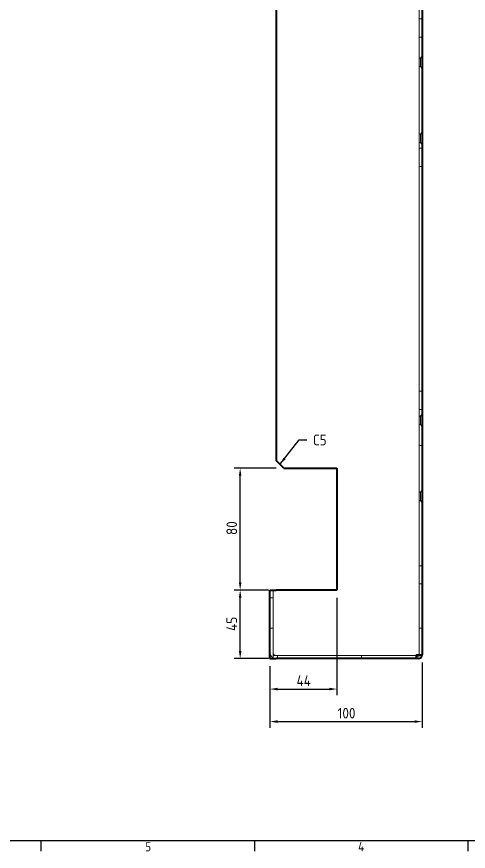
# Model space of a CAD drawing. Header units: millimetres. Extents: x 0 to 1682, y 0 to 1188.
# Drawn here: x 965 to 1262, y 33 to 581 of the extents above; entities that cross this region are included whole.
import ezdxf

# ---------------------------------------------------------------- set-up
doc = ezdxf.new("R2010")
doc.units = ezdxf.units.MM
doc.header["$LTSCALE"] = 2
doc.linetypes.add('DASHED', pattern=[0.2067, 0.1654, -0.0413])
doc.layers.get('0').update_dxf_attribs({"color": 3, "lineweight": 25, "true_color": 0x00ff00})
for name, color, linetype, lineweight, true_color in [('가려진 것(ISO)', 2, 'DASHED', 18, 0xffff00), ('가시적인 것(ISO)', 3, 'Continuous', 40, 0x00ff00), ('기호(ISO)', 5, 'Continuous', 25, 0x0000ff), ('치수(ISO)', 2, 'Continuous', 25, 0xffff00)]:
    doc.layers.add(name, color=color, linetype=linetype, lineweight=lineweight, true_color=true_color)
doc.layers.add('경계(ISO)', color=7, linetype='Continuous', lineweight=25)
doc.styles.add('문자 텍스트_PSTEK_POSCO', font='isocp.shx')
doc.styles.add('치수 텍스트_PSTEK_POSCO', font='isocp.shx')
doc.dimstyles.new('치수_PSTEK_POSCO', dxfattribs={"dimscale": 2, "dimtxt": 3.5, "dimasz": 2.5, "dimexe": 2, "dimexo": 2.5, "dimgap": 1, "dimtad": 1, "dimrnd": 1e-08, "dimdsep": 46, "dimtxsty": '치수 텍스트_PSTEK_POSCO', "dimcen": 0.09, "dimdle": 10, "dimclrd": 7, "dimclre": 7, "dimclrt": 2, "dimadec": 1, "dimazin": 2, "dimtfac": 1, "dimtmove": 0, "dimatfit": 3, "dimfxl": 1, "dimtolj": 1, "dimlwd": -1, "dimlwe": -1, "dimarcsym": 0})
doc.dimstyles.new('치수_PSTEK_POSCO$7', dxfattribs={"dimscale": 2, "dimtxt": 3.5, "dimasz": 2.5, "dimexe": 2, "dimexo": 2.5, "dimgap": 1, "dimtad": 1, "dimrnd": 1e-08, "dimdsep": 46, "dimtxsty": '치수 텍스트_PSTEK_POSCO', "dimcen": 0.09, "dimdle": 10, "dimclrd": 7, "dimclre": 7, "dimclrt": 2, "dimadec": 1, "dimazin": 2, "dimtfac": 1, "dimtmove": 0, "dimatfit": 3, "dimfxl": 1, "dimtolj": 1, "dimlwd": -1, "dimlwe": -1, "dimarcsym": 0})

# ---------------------------------------------------------------- blocks, each defined once
blk = doc.blocks.new('경계 Default Border')
at = {"layer": '경계(ISO)'}
for p, q in [((490.5833435058594, 20), (490.5833435058594, 16.59999966621399)), ((560.6666564941406, 20), (560.6666564941406, 16.59999966621399)), ((630.7500076293945, 20), (630.7500076293945, 16.59999966621399))]:
    blk.add_line(p, q, dxfattribs=at)
at = {"layer": '경계(ISO)', "flags": 128}
blk.add_lwpolyline([(20, 20), (20, 574.0000152587891), (820.9999847412109, 574.0000152587891), (820.9999847412109, 20), (20, 20)], dxfattribs=at)
at = {"layer": '경계(ISO)', "color": 2, "true_color": 0xffff00, "char_height": 3.00000011920929, "attachment_point": 7, "style": '문자 텍스트_PSTEK_POSCO'}
for s, insert in [('5', (524.7695394605598, 16.57139439638704)), ('4', (594.6818034641451, 16.59999988079071))]:
    blk.add_mtext(s, dxfattribs=dict(at, insert=insert))
blk = doc.blocks.new('*D67')
at = {"layer": 'Defpoints', "color": 0, "transparency": 16777216}
for p in [(1175.520833482791, 204.6416305118855), (1131.520833482779, 159.6416305118856), (1175.520833482791, 139.6416305118856)]:
    blk.add_point(p, dxfattribs=at)
at = {"layer": '치수(ISO)', "color": 7, "transparency": 16777216}
for p, q in [((1175.520833482791, 199.6416305118855), (1175.520833482791, 135.6416305118856)), ((1131.520833482779, 154.6416305118856), (1131.520833482779, 135.6416305118856)), ((1136.520833482779, 139.6416305118856), (1170.520833482791, 139.6416305118856))]:
    blk.add_line(p, q, dxfattribs=at)
for points in [[(1136.520833482779, 140.4749638452189), (1136.520833482779, 138.8082971785522), (1131.520833482779, 139.6416305118856)], [(1170.520833482791, 140.4749638452189), (1170.520833482791, 138.8082971785522), (1175.520833482791, 139.6416305118856)]]:
    blk.add_solid(points, dxfattribs=at)
at = {"layer": '치수(ISO)', "color": 2, "transparency": 16777216, "insert": (1148.970833482785, 145.1416305118856), "char_height": 7, "attachment_point": 4, "style": '치수 텍스트_PSTEK_POSCO'}
blk.add_mtext('\\A1;44', dxfattribs=at)
blk = doc.blocks.new('*D68')
at = {"layer": 'Defpoints', "color": 0, "transparency": 16777216}
for p in [(1111.93737833508, 204.6416305118856), (1135.52083348278, 204.6416305118856), (1135.52083348278, 159.6416305118856)]:
    blk.add_point(p, dxfattribs=at)
at = {"layer": '치수(ISO)', "color": 7, "transparency": 16777216}
for p, q in [((1130.52083348278, 204.6416305118856), (1107.93737833508, 204.6416305118856)), ((1111.93737833508, 164.6416305118856), (1111.93737833508, 199.6416305118856)), ((1130.52083348278, 159.6416305118856), (1107.93737833508, 159.6416305118856))]:
    blk.add_line(p, q, dxfattribs=at)
for points in [[(1111.104045001747, 199.6416305118856), (1112.770711668414, 199.6416305118856), (1111.93737833508, 204.6416305118856)], [(1111.104045001747, 164.6416305118856), (1112.770711668414, 164.6416305118856), (1111.93737833508, 159.6416305118856)]]:
    blk.add_solid(points, dxfattribs=at)
at = {"layer": '치수(ISO)', "color": 2, "transparency": 16777216, "insert": (1106.43737833508, 177.796655765055), "char_height": 7, "attachment_point": 4, "rotation": 90, "style": '치수 텍스트_PSTEK_POSCO'}
blk.add_mtext('\\A1;45', dxfattribs=at)
blk = doc.blocks.new('*D69')
at = {"layer": 'Defpoints', "color": 0, "transparency": 16777216}
for p in [(1111.93737833508, 284.6416305118855), (1140.52083348278, 284.6416305118855), (1135.52083348278, 204.6416305118856)]:
    blk.add_point(p, dxfattribs=at)
at = {"layer": '치수(ISO)', "color": 7, "transparency": 16777216}
for p, q in [((1135.52083348278, 284.6416305118855), (1107.93737833508, 284.6416305118855)), ((1111.93737833508, 209.6416305118856), (1111.93737833508, 279.6416305118855)), ((1130.52083348278, 204.6416305118856), (1107.93737833508, 204.6416305118856))]:
    blk.add_line(p, q, dxfattribs=at)
for points in [[(1111.104045001747, 279.6416305118855), (1112.770711668414, 279.6416305118855), (1111.93737833508, 284.6416305118855)], [(1111.104045001747, 209.6416305118856), (1112.770711668414, 209.6416305118856), (1111.93737833508, 204.6416305118856)]]:
    blk.add_solid(points, dxfattribs=at)
at = {"layer": '치수(ISO)', "color": 2, "transparency": 16777216, "insert": (1106.43737833508, 240.7888746063738), "char_height": 7, "attachment_point": 4, "rotation": 90, "style": '치수 텍스트_PSTEK_POSCO'}
blk.add_mtext('\\A1;80', dxfattribs=at)
blk = doc.blocks.new('*D70')
at = {"layer": 'Defpoints', "color": 0, "transparency": 16777216}
for p in [(1131.520833482779, 159.6416305118856), (1231.520833482779, 162.1416305118856), (1231.520833482779, 118.3061872452769)]:
    blk.add_point(p, dxfattribs=at)
at = {"layer": '치수(ISO)', "color": 7, "transparency": 16777216}
for p, q in [((1131.520833482779, 154.6416305118856), (1131.520833482779, 114.3061872452769)), ((1231.520833482779, 157.1416305118856), (1231.520833482779, 114.3061872452769)), ((1136.520833482779, 118.3061872452769), (1226.520833482779, 118.3061872452769))]:
    blk.add_line(p, q, dxfattribs=at)
for points in [[(1136.520833482779, 119.1395205786103), (1136.520833482779, 117.4728539119436), (1131.520833482779, 118.3061872452769)], [(1226.520833482779, 119.1395205786103), (1226.520833482779, 117.4728539119436), (1231.520833482779, 118.3061872452769)]]:
    blk.add_solid(points, dxfattribs=at)
at = {"layer": '치수(ISO)', "color": 2, "transparency": 16777216, "insert": (1175.918077577267, 123.8061872452769), "char_height": 7, "attachment_point": 4, "style": '치수 텍스트_PSTEK_POSCO'}
blk.add_mtext('\\A1;100', dxfattribs=at)

msp = doc.modelspace()

# ---------------------------------------------------------------- linework, layer by layer
at = {"layer": '가려진 것(ISO)'}
for p, q in [((1229.520833482779, 162.1416305118856), (1229.520833482779, 848.1416305118855)), ((1231.520833482761, 579.6416305118854), (1229.520833482761, 579.6416305118854)), ((1231.520833482761, 567.6416305118854), (1229.520833482761, 567.6416305118854)), ((1229.520833482763, 553.8916305118855), (1230.270833482763, 553.8916305118855)), ((1230.270833482763, 553.8916305118855), (1231.520833482763, 555.1416305118855)), ((1230.270833482763, 548.3916305118855), (1230.270833482763, 553.8916305118855)), ((1229.520833482763, 548.3916305118855), (1230.270833482763, 548.3916305118855)), ((1230.270833482763, 548.3916305118855), (1231.520833482763, 547.1416305118855)), ((1230.270833482763, 503.8916305118855), (1231.520833482763, 505.1416305118855)), ((1229.520833482763, 503.8916305118855), (1230.270833482763, 503.8916305118855)), ((1230.270833482763, 498.3916305118856), (1230.270833482763, 503.8916305118855)), ((1229.520833482763, 498.3916305118855), (1230.270833482763, 498.3916305118855)), ((1231.520833482761, 494.6416305118855), (1229.520833482761, 494.6416305118855)), ((1230.270833482763, 498.3916305118855), (1231.520833482763, 497.1416305118855)), ((1231.520833482761, 482.6416305118855), (1229.520833482761, 482.6416305118855)), ((1231.520833482761, 335.1416305118855), (1229.520833482761, 335.1416305118855)), ((1231.520833482761, 323.1416305118854), (1229.520833482761, 323.1416305118854)), ((1229.520833482763, 318.8916305118855), (1230.270833482763, 318.8916305118855)), ((1230.270833482763, 318.8916305118855), (1231.520833482763, 320.1416305118855)), ((1230.270833482763, 313.3916305118856), (1230.270833482763, 318.8916305118855)), ((1229.520833482763, 313.3916305118856), (1230.270833482763, 313.3916305118856)), ((1230.270833482763, 313.3916305118856), (1231.520833482763, 312.1416305118856)), ((1231.520833482757, 299.6416305118856), (1229.520833482757, 299.6416305118856)), ((1229.520833482763, 268.8916305118855), (1230.270833482763, 268.8916305118855)), ((1230.270833482763, 268.8916305118855), (1231.520833482763, 270.1416305118855)), ((1230.270833482763, 263.3916305118856), (1230.270833482763, 268.8916305118855)), ((1229.520833482763, 263.3916305118856), (1230.270833482763, 263.3916305118856)), ((1230.270833482763, 263.3916305118856), (1231.520833482763, 262.1416305118856)), ((1231.520833482761, 220.6416305118854), (1229.520833482761, 220.6416305118854)), ((1231.520833482761, 208.6416305118854), (1229.520833482761, 208.6416305118854)), ((1133.520833482778, 204.6416305118856), (1133.520833482778, 159.6416305118856)), ((1133.520833482774, 199.6416305118856), (1131.520833482774, 199.6416305118856)), ((1133.520833482786, 179.6416305118848), (1131.520833482786, 179.6416305118848)), ((1231.520833482757, 179.6416305118856), (1229.520833482757, 179.6416305118856)), ((1133.620833482779, 161.641630511885), (1191.520833482779, 161.6416305118853)), ((1133.620833482779, 161.641630511885), (1133.620833482779, 159.641630511885)), ((1136.520833482786, 161.641630511885), (1136.520833482786, 159.6416305118851)), ((1191.520833482779, 159.6416305118854), (1191.520833482779, 161.6416305118853)), ((1191.520833482767, 161.6416305118853), (1227.520833482767, 161.6416305118855))]:
    msp.add_line(p, q, dxfattribs=at)
for radius in [3.999999999999755, 1.999999999999797]:
    msp.add_arc((1135.520833482786, 163.6416305118851), radius, 180, 270, dxfattribs=at)
at = {"layer": '가시적인 것(ISO)'}
for p, q in [((1231.520833482779, 848.1416305118855), (1231.520833482779, 162.1416305118856)), ((1135.52083348278, 654.6416305118856), (1135.52083348278, 289.6416305118855)), ((1140.52083348278, 284.6416305118855), (1135.52083348278, 289.6416305118855)), ((1140.52083348278, 284.6416305118855), (1175.520833482791, 284.6416305118855)), ((1175.520833482791, 284.6416305118855), (1175.520833482791, 204.6416305118855)), ((1131.520833482778, 204.6416305118856), (1135.52083348278, 204.6416305118856)), ((1131.520833482778, 159.6416305118856), (1131.520833482778, 204.6416305118856)), ((1175.520833482791, 204.6416305118855), (1135.52083348278, 204.6416305118856)), ((1131.520833482779, 159.6416305118856), (1135.52083348278, 159.6416305118856)), ((1227.52083348278, 159.6416305118856), (1135.52083348278, 159.6416305118856)), ((1227.52083348278, 162.1416305118856), (1227.52083348278, 159.6416305118856)), ((1227.52083348278, 162.1416305118856), (1231.489460449376, 162.1416305118856)), ((1227.520833482767, 161.6416305118855), (1229.020833482767, 161.6416305118855)), ((1229.020833482767, 159.6416305118855), (1227.520833482767, 159.6416305118855)), ((1231.489460449376, 162.1416305118856), (1231.520833482779, 162.1416305118856))]:
    msp.add_line(p, q, dxfattribs=at)
for centre, radius, start in [((1229.020833482767, 162.1416305118855), 2.500000000000022, 270.0000000000032), ((1229.020833482767, 162.1416305118856), 0.5000000000000426, 270)]:
    msp.add_arc(centre, radius, start, 0, dxfattribs=at)

# ---------------------------------------------------------------- block references
at = {"xscale": 2, "yscale": 2, "zscale": 2}
msp.add_blockref('경계 Default Border', (0, 0), dxfattribs=at)

# ---------------------------------------------------------------- texts
at = {"layer": '기호(ISO)', "color": 2, "true_color": 0xffff00, "insert": (1159.692974613799, 303.176935096522), "char_height": 6.99999988079071, "attachment_point": 4, "style": '치수 텍스트_PSTEK_POSCO'}
msp.add_mtext('{C5}', dxfattribs=at)

# ---------------------------------------------------------------- dimensions: what is measured, and where the dimension line sits
at = {"layer": '치수(ISO)', "color": 7}
for base, p1, p2, picture, middle in [((1111.93737833508, 284.6416305118855), (1135.52083348278, 204.6416305118856), (1140.52083348278, 284.6416305118855), '*D69', (1111.93737833508, 244.6416305118856)), ((1111.93737833508, 204.6416305118856), (1135.52083348278, 159.6416305118856), (1135.52083348278, 204.6416305118856), '*D68', (1111.93737833508, 182.1416305118856))]:
    dim = msp.add_linear_dim(base=base, p1=p1, p2=p2, angle=90, dimstyle='치수_PSTEK_POSCO', override={"dimdec": 2, "dimtp": 0, "dimtm": -0, "dimtdec": 2, "dimtofl": 0, "dimatfit": 1}, dxfattribs=at)
    dim.commit()
    dim.dimension.update_dxf_attribs({"geometry": picture, "text_midpoint": middle, "dimtype": 160})
for base, p2, picture, middle in [((1175.520833482791, 139.6416305118856), (1175.520833482791, 204.6416305118855), '*D67', (1153.520833482785, 139.6416305118856)), ((1231.520833482779, 118.3061872452769), (1231.520833482779, 162.1416305118856), '*D70', (1181.520833482779, 118.3061872452769))]:
    dim = msp.add_linear_dim(base=base, p1=(1131.520833482779, 159.6416305118856), p2=p2, dimstyle='치수_PSTEK_POSCO', override={"dimdec": 2, "dimtp": 0, "dimtm": -0, "dimtdec": 2, "dimtofl": 0, "dimatfit": 1}, dxfattribs=at)
    dim.commit()
    dim.dimension.update_dxf_attribs({"geometry": picture, "text_midpoint": middle, "dimtype": 160})

# ---------------------------------------------------------------- leaders
at = {"layer": '기호(ISO)', "color": 7, "annotation_type": 0, "has_hookline": 1, "hookline_direction": 0, "text_width": 8.316142532406916}
msp.add_leader([(1138.02083348278, 287.1416305118855), (1150.692974613799, 303.176935096522), (1155.692974613799, 303.176935096522)], dimstyle='치수_PSTEK_POSCO$7', override={"dimtad": 0}, dxfattribs=at)

doc.saveas('drawing.dxf')
